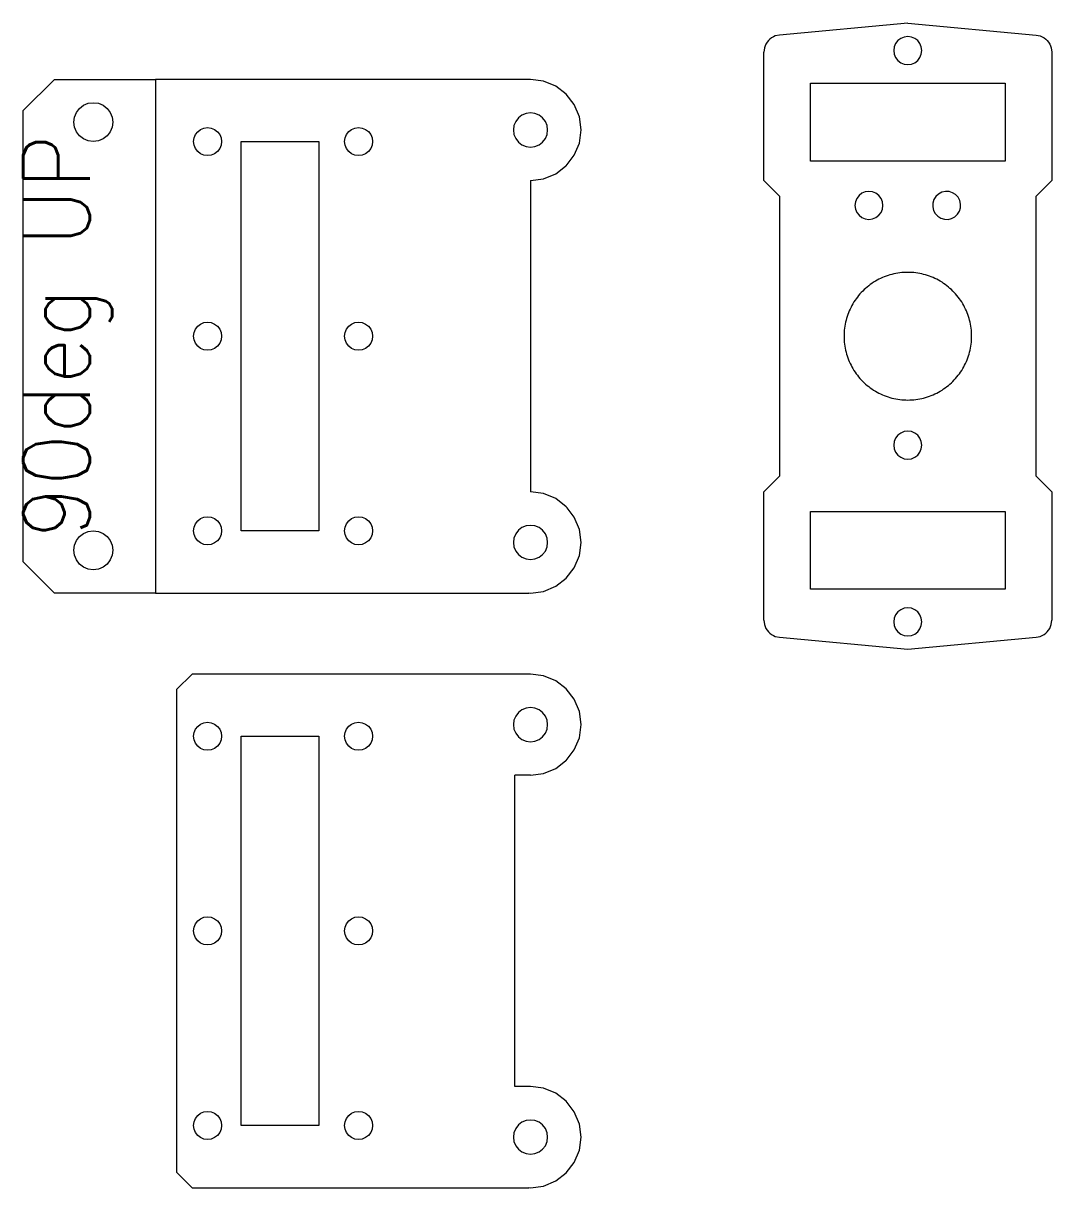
# Model space of a CAD drawing. Extents: x -503 to 536, y -315 to 202.
# Drawn here: x 4.5 to 136.7, y 52.8 to 202.4 of the extents above; entities that cross this region are included whole.
import ezdxf

# ---------------------------------------------------------------- set-up
doc = ezdxf.new("R2010")
doc.units = 0
doc.layers.get('0').update_dxf_attribs({"linetype": 'CONTINUOUS', "lineweight": 25, "true_color": 0xffffff})
doc.layers.add('Layer0', color=7, linetype='BYLAYER', lineweight=5)
doc.styles.add('textstyle15', font='')
doc.styles.get('textstyle15').set_extended_font_data('Standard')

msp = doc.modelspace()

# ---------------------------------------------------------------- linework, layer by layer
at = {"layer": 'Layer0'}
for p, q in [((118.2, 202.37), (101.7, 200.86)), ((118.2, 202.37), (134.7, 200.86)), ((100.69, 200.5), (100.47, 200.34)), ((100.92, 200.64), (100.69, 200.5)), ((101.17, 200.74), (100.92, 200.64)), ((101.7, 200.86), (101.17, 200.74)), ((117.74, 200.61), (117.3, 200.43)), ((118.2, 200.67), (117.74, 200.61)), ((118.67, 200.61), (118.2, 200.67)), ((119.1, 200.43), (118.67, 200.61)), ((134.7, 200.86), (135.23, 200.74)), ((135.23, 200.74), (135.48, 200.64)), ((135.48, 200.64), (135.71, 200.5)), ((135.71, 200.5), (135.93, 200.34)), ((99.77, 199.21), (99.7, 198.67)), ((99.85, 199.47), (99.77, 199.21)), ((99.97, 199.71), (99.85, 199.47)), ((100.11, 199.94), (99.97, 199.71)), ((100.28, 200.15), (100.11, 199.94)), ((100.47, 200.34), (100.28, 200.15)), ((116.46, 199.34), (116.4, 198.87)), ((116.64, 199.77), (116.46, 199.34)), ((116.93, 200.15), (116.64, 199.77)), ((117.3, 200.43), (116.93, 200.15)), ((119.47, 200.15), (119.1, 200.43)), ((119.76, 199.77), (119.47, 200.15)), ((119.94, 199.34), (119.76, 199.77)), ((120, 198.87), (119.94, 199.34)), ((135.93, 200.34), (136.12, 200.15)), ((136.12, 200.15), (136.29, 199.94)), ((136.29, 199.94), (136.44, 199.71)), ((136.44, 199.71), (136.55, 199.47)), ((136.55, 199.47), (136.63, 199.21)), ((136.63, 199.21), (136.7, 198.67)), ((99.7, 182.17), (99.7, 198.67)), ((116.4, 198.87), (116.46, 198.41)), ((116.46, 198.41), (116.64, 197.97)), ((116.64, 197.97), (116.93, 197.6)), ((116.93, 197.6), (117.3, 197.31)), ((119.1, 197.31), (119.47, 197.6)), ((119.47, 197.6), (119.76, 197.97)), ((119.76, 197.97), (119.94, 198.41)), ((119.94, 198.41), (120, 198.87)), ((136.7, 198.67), (136.7, 182.17)), ((117.3, 197.31), (117.74, 197.13)), ((117.74, 197.13), (118.2, 197.07)), ((118.2, 197.07), (118.67, 197.13)), ((118.67, 197.13), (119.1, 197.31)), ((8.5, 195.17), (4.5, 191.17)), ((8.5, 195.17), (21.5, 195.17)), ((69.5, 195.17), (21.5, 195.17)), ((69.5, 195.15), (69.5, 195.17)), ((69.7, 195.17), (69.5, 195.15)), ((71.38, 194.95), (69.7, 195.17)), ((72.95, 194.3), (71.38, 194.95)), ((105.7, 184.67), (105.7, 194.67)), ((105.7, 194.67), (130.7, 194.67)), ((130.7, 194.67), (130.7, 184.67)), ((74.3, 193.27), (72.95, 194.3)), ((75.33, 191.92), (74.3, 193.27)), ((11.73, 191.44), (12.25, 191.84)), ((12.25, 191.84), (12.85, 192.09)), ((12.85, 192.09), (13.5, 192.17)), ((13.5, 192.17), (14.15, 192.09)), ((14.15, 192.09), (14.75, 191.84)), ((14.75, 191.84), (15.27, 191.44)), ((75.98, 190.35), (75.33, 191.92)), ((4.5, 133.17), (4.5, 191.17)), ((11, 189.67), (11.09, 190.32)), ((11.09, 190.32), (11.33, 190.92)), ((11.33, 190.92), (11.73, 191.44)), ((15.27, 191.44), (15.67, 190.92)), ((15.67, 190.92), (15.91, 190.32)), ((15.91, 190.32), (16, 189.67)), ((68.15, 190.23), (67.8, 189.77)), ((68.6, 190.58), (68.15, 190.23)), ((69.13, 190.8), (68.6, 190.58)), ((69.7, 190.87), (69.13, 190.8)), ((70.27, 190.8), (69.7, 190.87)), ((70.8, 190.58), (70.27, 190.8)), ((71.26, 190.23), (70.8, 190.58)), ((71.61, 189.77), (71.26, 190.23)), ((76.2, 188.67), (75.98, 190.35)), ((11.09, 189.02), (11, 189.67)), ((11.33, 188.42), (11.09, 189.02)), ((15.91, 189.02), (15.67, 188.42)), ((16, 189.67), (15.91, 189.02)), ((26.93, 188.44), (27.3, 188.73)), ((27.3, 188.73), (27.73, 188.91)), ((27.73, 188.91), (28.2, 188.97)), ((28.2, 188.97), (28.67, 188.91)), ((28.67, 188.91), (29.1, 188.73)), ((29.1, 188.73), (29.47, 188.44)), ((46.33, 188.45), (46.7, 188.73)), ((46.7, 188.73), (47.13, 188.91)), ((47.13, 188.91), (47.6, 188.97)), ((47.6, 188.97), (48.07, 188.91)), ((48.07, 188.91), (48.5, 188.73)), ((48.5, 188.73), (48.87, 188.45)), ((67.58, 189.24), (67.5, 188.67)), ((67.5, 188.67), (67.58, 188.1)), ((67.8, 189.77), (67.58, 189.24)), ((71.83, 189.24), (71.61, 189.77)), ((71.9, 188.67), (71.83, 189.24)), ((71.83, 188.1), (71.9, 188.67)), ((75.98, 186.99), (76.2, 188.67)), ((11.73, 187.9), (11.33, 188.42)), ((12.25, 187.51), (11.73, 187.9)), ((12.85, 187.26), (12.25, 187.51)), ((13.5, 187.17), (12.85, 187.26)), ((14.15, 187.26), (13.5, 187.17)), ((14.75, 187.51), (14.15, 187.26)), ((15.27, 187.9), (14.75, 187.51)), ((15.67, 188.42), (15.27, 187.9)), ((26.4, 187.17), (26.46, 187.64)), ((26.46, 186.71), (26.4, 187.17)), ((26.46, 187.64), (26.64, 188.07)), ((26.64, 188.07), (26.93, 188.44)), ((29.47, 188.44), (29.76, 188.07)), ((29.76, 188.07), (29.94, 187.64)), ((29.94, 187.64), (30, 187.17)), ((30, 187.17), (29.94, 186.71)), ((32.5, 187.17), (42.5, 187.17)), ((32.5, 137.17), (32.5, 187.17)), ((42.5, 187.17), (42.5, 137.17)), ((45.8, 187.17), (45.86, 187.64)), ((45.86, 186.71), (45.8, 187.17)), ((45.86, 187.64), (46.04, 188.07)), ((46.04, 188.07), (46.33, 188.45)), ((48.87, 188.45), (49.16, 188.07)), ((49.16, 188.07), (49.34, 187.64)), ((49.34, 187.64), (49.4, 187.17)), ((49.4, 187.17), (49.34, 186.71)), ((67.58, 188.1), (67.8, 187.57)), ((67.8, 187.57), (68.15, 187.12)), ((68.15, 187.12), (68.6, 186.77)), ((70.8, 186.77), (71.26, 187.12)), ((71.26, 187.12), (71.61, 187.57)), ((71.61, 187.57), (71.83, 188.1)), ((26.64, 186.27), (26.46, 186.71)), ((26.93, 185.9), (26.64, 186.27)), ((27.3, 185.61), (26.93, 185.9)), ((27.73, 185.43), (27.3, 185.61)), ((29.1, 185.61), (28.67, 185.43)), ((29.47, 185.9), (29.1, 185.61)), ((29.76, 186.27), (29.47, 185.9)), ((29.94, 186.71), (29.76, 186.27)), ((46.04, 186.27), (45.86, 186.71)), ((46.33, 185.9), (46.04, 186.27)), ((46.7, 185.61), (46.33, 185.9)), ((47.13, 185.43), (46.7, 185.61)), ((48.5, 185.61), (48.07, 185.43)), ((48.87, 185.9), (48.5, 185.61)), ((49.16, 186.27), (48.87, 185.9)), ((49.34, 186.71), (49.16, 186.27)), ((68.6, 186.77), (69.13, 186.55)), ((69.13, 186.55), (69.7, 186.47)), ((69.7, 186.47), (70.27, 186.55)), ((70.27, 186.55), (70.8, 186.77)), ((75.33, 185.42), (75.98, 186.99)), ((28.2, 185.37), (27.73, 185.43)), ((28.67, 185.43), (28.2, 185.37)), ((47.6, 185.37), (47.13, 185.43)), ((48.07, 185.43), (47.6, 185.37)), ((72.95, 183.04), (74.22, 184.02)), ((74.22, 184.02), (74.3, 184.08)), ((74.3, 184.08), (75.33, 185.42)), ((130.7, 184.67), (105.7, 184.67)), ((71.38, 182.39), (72.95, 183.04)), ((69.7, 182.17), (71.38, 182.39)), ((69.7, 182.17), (69.7, 142.17)), ((99.7, 182.17), (101.7, 180.17)), ((136.7, 182.17), (134.7, 180.17)), ((101.7, 180.17), (101.7, 144.17)), ((111.64, 179.87), (111.46, 179.44)), ((111.93, 180.25), (111.64, 179.87)), ((112.3, 180.53), (111.93, 180.25)), ((112.74, 180.71), (112.3, 180.53)), ((113.2, 180.77), (112.74, 180.71)), ((113.67, 180.71), (113.2, 180.77)), ((114.1, 180.53), (113.67, 180.71)), ((114.47, 180.25), (114.1, 180.53)), ((114.76, 179.87), (114.47, 180.25)), ((114.94, 179.44), (114.76, 179.87)), ((121.56, 179.72), (121.43, 179.27)), ((121.81, 180.12), (121.56, 179.72)), ((122.15, 180.44), (121.81, 180.12)), ((122.57, 180.66), (122.15, 180.44)), ((123.03, 180.76), (122.57, 180.66)), ((123.5, 180.75), (123.03, 180.76)), ((123.95, 180.61), (123.5, 180.75)), ((124.34, 180.36), (123.95, 180.61)), ((124.67, 180.02), (124.34, 180.36)), ((124.89, 179.61), (124.67, 180.02)), ((124.99, 179.15), (124.89, 179.61)), ((134.7, 144.17), (134.7, 180.17)), ((111.46, 179.44), (111.4, 178.97)), ((111.4, 178.97), (111.46, 178.51)), ((111.46, 178.51), (111.64, 178.07)), ((111.64, 178.07), (111.93, 177.7)), ((114.47, 177.7), (114.76, 178.07)), ((114.76, 178.07), (114.94, 178.51)), ((115, 178.97), (114.94, 179.44)), ((114.94, 178.51), (115, 178.97)), ((121.43, 179.27), (121.41, 178.8)), ((121.41, 178.8), (121.52, 178.34)), ((121.52, 178.34), (121.74, 177.93)), ((124.59, 177.83), (124.84, 178.23)), ((124.84, 178.23), (124.98, 178.68)), ((124.98, 178.68), (124.99, 179.15)), ((111.93, 177.7), (112.3, 177.41)), ((112.3, 177.41), (112.74, 177.23)), ((112.74, 177.23), (113.2, 177.17)), ((113.2, 177.17), (113.67, 177.23)), ((113.67, 177.23), (114.1, 177.41)), ((114.1, 177.41), (114.47, 177.7)), ((121.74, 177.93), (122.06, 177.58)), ((122.06, 177.58), (122.46, 177.33)), ((122.46, 177.33), (122.91, 177.2)), ((122.91, 177.2), (123.38, 177.18)), ((123.38, 177.18), (123.83, 177.29)), ((123.83, 177.29), (124.25, 177.51)), ((124.25, 177.51), (124.59, 177.83)), ((113.81, 169.1), (113.59, 168.95)), ((114.03, 169.23), (113.81, 169.1)), ((114.25, 169.36), (114.03, 169.23)), ((114.48, 169.48), (114.25, 169.36)), ((114.71, 169.59), (114.48, 169.48)), ((114.95, 169.7), (114.71, 169.59)), ((115.18, 169.8), (114.95, 169.7)), ((115.42, 169.89), (115.18, 169.8)), ((115.67, 169.97), (115.42, 169.89)), ((115.91, 170.05), (115.67, 169.97)), ((116.16, 170.11), (115.91, 170.05)), ((116.41, 170.17), (116.16, 170.11)), ((116.67, 170.23), (116.41, 170.17)), ((116.92, 170.27), (116.67, 170.23)), ((117.17, 170.31), (116.92, 170.27)), ((117.43, 170.34), (117.17, 170.31)), ((117.69, 170.36), (117.43, 170.34)), ((117.94, 170.37), (117.69, 170.36)), ((118.2, 170.37), (117.94, 170.37)), ((118.46, 170.37), (118.2, 170.37)), ((118.72, 170.36), (118.46, 170.37)), ((118.97, 170.34), (118.72, 170.36)), ((119.23, 170.31), (118.97, 170.34)), ((119.48, 170.27), (119.23, 170.31)), ((119.74, 170.23), (119.48, 170.27)), ((119.99, 170.17), (119.74, 170.23)), ((120.24, 170.11), (119.99, 170.17)), ((120.49, 170.05), (120.24, 170.11)), ((120.74, 169.97), (120.49, 170.05)), ((120.98, 169.89), (120.74, 169.97)), ((121.22, 169.8), (120.98, 169.89)), ((121.46, 169.7), (121.22, 169.8)), ((121.69, 169.59), (121.46, 169.7)), ((121.92, 169.48), (121.69, 169.59)), ((122.15, 169.36), (121.92, 169.48)), ((122.38, 169.23), (122.15, 169.36)), ((122.6, 169.1), (122.38, 169.23)), ((122.81, 168.95), (122.6, 169.1)), ((112.05, 167.6), (111.88, 167.4)), ((112.22, 167.79), (112.05, 167.6)), ((112.4, 167.97), (112.22, 167.79)), ((112.59, 168.15), (112.4, 167.97)), ((112.78, 168.32), (112.59, 168.15)), ((112.97, 168.49), (112.78, 168.32)), ((113.18, 168.65), (112.97, 168.49)), ((113.38, 168.81), (113.18, 168.65)), ((113.59, 168.95), (113.38, 168.81)), ((123.02, 168.81), (122.81, 168.95)), ((123.23, 168.65), (123.02, 168.81)), ((123.43, 168.49), (123.23, 168.65)), ((123.62, 168.32), (123.43, 168.49)), ((123.82, 168.15), (123.62, 168.32)), ((124, 167.97), (123.82, 168.15)), ((124.18, 167.79), (124, 167.97)), ((124.35, 167.6), (124.18, 167.79)), ((124.52, 167.4), (124.35, 167.6)), ((111.02, 166.12), (110.9, 165.9)), ((111.14, 166.35), (111.02, 166.12)), ((111.28, 166.57), (111.14, 166.35)), ((111.42, 166.78), (111.28, 166.57)), ((111.57, 166.99), (111.42, 166.78)), ((111.72, 167.2), (111.57, 166.99)), ((111.88, 167.4), (111.72, 167.2)), ((124.68, 167.2), (124.52, 167.4)), ((124.84, 166.99), (124.68, 167.2)), ((124.98, 166.78), (124.84, 166.99)), ((125.13, 166.57), (124.98, 166.78)), ((125.26, 166.35), (125.13, 166.57)), ((125.39, 166.12), (125.26, 166.35)), ((125.51, 165.9), (125.39, 166.12)), ((110.4, 164.71), (110.33, 164.46)), ((110.49, 164.95), (110.4, 164.71)), ((110.58, 165.19), (110.49, 164.95)), ((110.68, 165.43), (110.58, 165.19)), ((110.78, 165.66), (110.68, 165.43)), ((110.9, 165.9), (110.78, 165.66)), ((125.62, 165.66), (125.51, 165.9)), ((125.73, 165.43), (125.62, 165.66)), ((125.83, 165.19), (125.73, 165.43)), ((125.92, 164.95), (125.83, 165.19)), ((126, 164.71), (125.92, 164.95)), ((126.08, 164.46), (126, 164.71)), ((26.46, 162.64), (26.64, 163.07)), ((26.64, 163.07), (26.93, 163.45)), ((26.93, 163.45), (27.3, 163.73)), ((27.3, 163.73), (27.73, 163.91)), ((27.73, 163.91), (28.2, 163.97)), ((28.2, 163.97), (28.67, 163.91)), ((28.67, 163.91), (29.1, 163.73)), ((29.1, 163.73), (29.47, 163.45)), ((29.47, 163.45), (29.76, 163.07)), ((29.76, 163.07), (29.94, 162.64)), ((45.86, 162.64), (46.04, 163.07)), ((46.04, 163.07), (46.33, 163.45)), ((46.33, 163.45), (46.7, 163.73)), ((46.7, 163.73), (47.13, 163.91)), ((47.13, 163.91), (47.6, 163.97)), ((47.6, 163.97), (48.07, 163.91)), ((48.07, 163.91), (48.5, 163.73)), ((48.5, 163.73), (48.87, 163.45)), ((48.87, 163.45), (49.16, 163.07)), ((49.16, 163.07), (49.34, 162.64)), ((110.07, 163.2), (110.04, 162.94)), ((110.1, 163.46), (110.07, 163.2)), ((110.15, 163.71), (110.1, 163.46)), ((110.2, 163.96), (110.15, 163.71)), ((110.26, 164.21), (110.2, 163.96)), ((110.33, 164.46), (110.26, 164.21)), ((126.14, 164.21), (126.08, 164.46)), ((126.2, 163.96), (126.14, 164.21)), ((126.26, 163.71), (126.2, 163.96)), ((126.3, 163.46), (126.26, 163.71)), ((126.34, 163.2), (126.3, 163.46)), ((126.37, 162.94), (126.34, 163.2)), ((26.4, 162.17), (26.46, 162.64)), ((26.46, 161.71), (26.4, 162.17)), ((26.64, 161.27), (26.46, 161.71)), ((29.94, 161.71), (29.76, 161.27)), ((29.94, 162.64), (30, 162.17)), ((30, 162.17), (29.94, 161.71)), ((45.8, 162.17), (45.86, 162.64)), ((45.86, 161.71), (45.8, 162.17)), ((46.04, 161.27), (45.86, 161.71)), ((49.34, 161.71), (49.16, 161.27)), ((49.34, 162.64), (49.4, 162.17)), ((49.4, 162.17), (49.34, 161.71)), ((110.01, 162.43), (110, 162.17)), ((110, 162.17), (110.01, 161.91)), ((110.02, 162.69), (110.01, 162.43)), ((110.01, 161.91), (110.02, 161.66)), ((110.04, 162.94), (110.02, 162.69)), ((110.02, 161.66), (110.04, 161.4)), ((126.39, 162.69), (126.37, 162.94)), ((126.37, 161.4), (126.39, 161.66)), ((126.4, 162.43), (126.39, 162.69)), ((126.39, 161.66), (126.4, 161.91)), ((126.4, 162.17), (126.4, 162.43)), ((126.4, 161.91), (126.4, 162.17)), ((26.93, 160.9), (26.64, 161.27)), ((27.3, 160.61), (26.93, 160.9)), ((27.73, 160.43), (27.3, 160.61)), ((28.2, 160.37), (27.73, 160.43)), ((28.67, 160.43), (28.2, 160.37)), ((29.1, 160.61), (28.67, 160.43)), ((29.47, 160.9), (29.1, 160.61)), ((29.76, 161.27), (29.47, 160.9)), ((46.33, 160.9), (46.04, 161.27)), ((46.7, 160.61), (46.33, 160.9)), ((47.13, 160.43), (46.7, 160.61)), ((47.6, 160.37), (47.13, 160.43)), ((48.07, 160.43), (47.6, 160.37)), ((48.5, 160.61), (48.07, 160.43)), ((48.87, 160.9), (48.5, 160.61)), ((49.16, 161.27), (48.87, 160.9)), ((110.04, 161.4), (110.07, 161.14)), ((110.07, 161.14), (110.1, 160.89)), ((110.1, 160.89), (110.15, 160.64)), ((110.15, 160.64), (110.2, 160.38)), ((110.2, 160.38), (110.26, 160.13)), ((110.26, 160.13), (110.33, 159.88)), ((126.08, 159.88), (126.14, 160.13)), ((126.14, 160.13), (126.2, 160.38)), ((126.2, 160.38), (126.26, 160.64)), ((126.26, 160.64), (126.3, 160.89)), ((126.3, 160.89), (126.34, 161.14)), ((126.34, 161.14), (126.37, 161.4)), ((110.33, 159.88), (110.4, 159.64)), ((110.4, 159.64), (110.49, 159.39)), ((110.49, 159.39), (110.58, 159.15)), ((110.58, 159.15), (110.68, 158.92)), ((110.68, 158.92), (110.78, 158.68)), ((110.78, 158.68), (110.9, 158.45)), ((125.51, 158.45), (125.62, 158.68)), ((125.62, 158.68), (125.73, 158.92)), ((125.73, 158.92), (125.83, 159.15)), ((125.83, 159.15), (125.92, 159.39)), ((125.92, 159.39), (126, 159.64)), ((126, 159.64), (126.08, 159.88)), ((110.9, 158.45), (111.02, 158.22)), ((111.02, 158.22), (111.14, 158)), ((111.14, 158), (111.28, 157.78)), ((111.28, 157.78), (111.42, 157.56)), ((111.42, 157.56), (111.57, 157.35)), ((111.57, 157.35), (111.72, 157.15)), ((111.72, 157.15), (111.88, 156.95)), ((124.52, 156.95), (124.68, 157.15)), ((124.68, 157.15), (124.84, 157.35)), ((124.84, 157.35), (124.98, 157.56)), ((124.98, 157.56), (125.13, 157.78)), ((125.13, 157.78), (125.26, 158)), ((125.26, 158), (125.39, 158.22)), ((125.39, 158.22), (125.51, 158.45)), ((111.88, 156.95), (112.05, 156.75)), ((112.05, 156.75), (112.22, 156.56)), ((112.22, 156.56), (112.4, 156.37)), ((112.4, 156.37), (112.59, 156.19)), ((112.59, 156.19), (112.78, 156.02)), ((112.78, 156.02), (112.97, 155.85)), ((112.97, 155.85), (113.18, 155.69)), ((113.18, 155.69), (113.38, 155.54)), ((123.02, 155.54), (123.23, 155.69)), ((123.23, 155.69), (123.43, 155.85)), ((123.43, 155.85), (123.62, 156.02)), ((123.62, 156.02), (123.82, 156.19)), ((123.82, 156.19), (124, 156.37)), ((124, 156.37), (124.18, 156.56)), ((124.18, 156.56), (124.35, 156.75)), ((124.35, 156.75), (124.52, 156.95)), ((113.38, 155.54), (113.59, 155.39)), ((113.59, 155.39), (113.81, 155.25)), ((113.81, 155.25), (114.03, 155.11)), ((114.03, 155.11), (114.25, 154.99)), ((114.25, 154.99), (114.48, 154.87)), ((114.48, 154.87), (114.71, 154.75)), ((114.71, 154.75), (114.95, 154.65)), ((114.95, 154.65), (115.18, 154.55)), ((115.18, 154.55), (115.42, 154.46)), ((115.42, 154.46), (115.67, 154.37)), ((115.67, 154.37), (115.91, 154.3)), ((115.91, 154.3), (116.16, 154.23)), ((116.16, 154.23), (116.41, 154.17)), ((116.41, 154.17), (116.67, 154.12)), ((116.67, 154.12), (116.92, 154.07)), ((119.48, 154.07), (119.74, 154.12)), ((119.74, 154.12), (119.99, 154.17)), ((119.99, 154.17), (120.24, 154.23)), ((120.24, 154.23), (120.49, 154.3)), ((120.49, 154.3), (120.74, 154.37)), ((120.74, 154.37), (120.98, 154.46)), ((120.98, 154.46), (121.22, 154.55)), ((121.22, 154.55), (121.46, 154.65)), ((121.46, 154.65), (121.69, 154.75)), ((121.69, 154.75), (121.92, 154.87)), ((121.92, 154.87), (122.15, 154.99)), ((122.15, 154.99), (122.38, 155.11)), ((122.38, 155.11), (122.6, 155.25)), ((122.6, 155.25), (122.81, 155.39)), ((122.81, 155.39), (123.02, 155.54)), ((116.92, 154.07), (117.17, 154.04)), ((117.17, 154.04), (117.43, 154.01)), ((117.43, 154.01), (117.69, 153.99)), ((117.69, 153.99), (117.94, 153.98)), ((117.94, 153.98), (118.2, 153.97)), ((118.2, 153.97), (118.46, 153.98)), ((118.46, 153.98), (118.72, 153.99)), ((118.72, 153.99), (118.97, 154.01)), ((118.97, 154.01), (119.23, 154.04)), ((119.23, 154.04), (119.48, 154.07)), ((117.3, 149.73), (116.93, 149.45)), ((117.74, 149.91), (117.3, 149.73)), ((118.2, 149.97), (117.74, 149.91)), ((118.67, 149.91), (118.2, 149.97)), ((119.1, 149.73), (118.67, 149.91)), ((119.47, 149.45), (119.1, 149.73)), ((116.46, 148.64), (116.4, 148.17)), ((116.4, 148.17), (116.46, 147.71)), ((116.64, 149.07), (116.46, 148.64)), ((116.93, 149.45), (116.64, 149.07)), ((119.76, 149.07), (119.47, 149.45)), ((119.94, 148.64), (119.76, 149.07)), ((120, 148.17), (119.94, 148.64)), ((119.94, 147.71), (120, 148.17)), ((116.46, 147.71), (116.64, 147.27)), ((116.64, 147.27), (116.93, 146.9)), ((116.93, 146.9), (117.3, 146.61)), ((117.3, 146.61), (117.74, 146.43)), ((118.67, 146.43), (119.1, 146.61)), ((119.1, 146.61), (119.47, 146.9)), ((119.47, 146.9), (119.76, 147.27)), ((119.76, 147.27), (119.94, 147.71)), ((117.74, 146.43), (118.2, 146.37)), ((118.2, 146.37), (118.67, 146.43)), ((99.7, 142.17), (101.7, 144.17)), ((136.7, 142.17), (134.7, 144.17)), ((71.38, 141.95), (69.7, 142.17)), ((99.7, 125.67), (99.7, 142.17)), ((136.7, 142.17), (136.7, 125.67)), ((72.95, 141.3), (71.38, 141.95)), ((74.3, 140.27), (72.95, 141.3)), ((74.41, 140.12), (74.3, 140.27)), ((75.33, 138.92), (74.41, 140.12)), ((105.7, 129.67), (105.7, 139.67)), ((105.7, 139.67), (130.7, 139.67)), ((130.7, 139.67), (130.7, 129.67)), ((26.4, 137.17), (26.46, 137.64)), ((26.46, 137.64), (26.64, 138.07)), ((26.64, 138.07), (26.93, 138.45)), ((26.93, 138.45), (27.3, 138.73)), ((27.3, 138.73), (27.73, 138.91)), ((27.73, 138.91), (28.2, 138.97)), ((28.2, 138.97), (28.67, 138.91)), ((28.67, 138.91), (29.1, 138.73)), ((29.1, 138.73), (29.47, 138.45)), ((29.47, 138.45), (29.76, 138.07)), ((29.76, 138.07), (29.94, 137.64)), ((29.94, 137.64), (30, 137.17)), ((45.8, 137.17), (45.86, 137.64)), ((45.86, 137.64), (46.04, 138.07)), ((46.04, 138.07), (46.33, 138.45)), ((46.33, 138.45), (46.7, 138.73)), ((46.7, 138.73), (47.13, 138.91)), ((47.13, 138.91), (47.6, 138.97)), ((47.6, 138.97), (48.07, 138.91)), ((48.07, 138.91), (48.5, 138.73)), ((48.5, 138.73), (48.87, 138.45)), ((48.87, 138.45), (49.16, 138.07)), ((49.16, 138.07), (49.34, 137.64)), ((49.34, 137.64), (49.4, 137.17)), ((69.13, 137.8), (68.6, 137.58)), ((69.7, 137.87), (69.13, 137.8)), ((70.27, 137.8), (69.7, 137.87)), ((70.8, 137.58), (70.27, 137.8)), ((75.98, 137.35), (75.33, 138.92)), ((11.33, 135.92), (11.73, 136.44)), ((11.73, 136.44), (12.25, 136.84)), ((12.25, 136.84), (12.85, 137.09)), ((12.85, 137.09), (13.5, 137.17)), ((13.5, 137.17), (14.15, 137.09)), ((14.15, 137.09), (14.75, 136.84)), ((14.75, 136.84), (15.27, 136.44)), ((15.27, 136.44), (15.67, 135.92)), ((26.46, 136.71), (26.4, 137.17)), ((26.64, 136.27), (26.46, 136.71)), ((26.93, 135.9), (26.64, 136.27)), ((29.76, 136.27), (29.47, 135.9)), ((29.94, 136.71), (29.76, 136.27)), ((30, 137.17), (29.94, 136.71)), ((42.5, 137.17), (32.5, 137.17)), ((45.86, 136.71), (45.8, 137.17)), ((46.04, 136.27), (45.86, 136.71)), ((46.33, 135.9), (46.04, 136.27)), ((49.16, 136.27), (48.87, 135.9)), ((49.34, 136.71), (49.16, 136.27)), ((49.4, 137.17), (49.34, 136.71)), ((67.58, 136.24), (67.5, 135.67)), ((67.8, 136.77), (67.58, 136.24)), ((68.15, 137.23), (67.8, 136.77)), ((68.6, 137.58), (68.15, 137.23)), ((71.26, 137.23), (70.8, 137.58)), ((71.61, 136.77), (71.26, 137.23)), ((71.83, 136.24), (71.61, 136.77)), ((71.9, 135.67), (71.83, 136.24)), ((76.2, 135.67), (75.98, 137.35)), ((11, 134.67), (11.09, 135.32)), ((11.09, 134.03), (11, 134.67)), ((11.09, 135.32), (11.33, 135.92)), ((15.67, 135.92), (15.91, 135.32)), ((15.91, 135.32), (16, 134.67)), ((16, 134.67), (15.91, 134.03)), ((27.3, 135.61), (26.93, 135.9)), ((27.73, 135.43), (27.3, 135.61)), ((28.2, 135.37), (27.73, 135.43)), ((28.67, 135.43), (28.2, 135.37)), ((29.1, 135.61), (28.67, 135.43)), ((29.47, 135.9), (29.1, 135.61)), ((46.7, 135.61), (46.33, 135.9)), ((47.13, 135.43), (46.7, 135.61)), ((47.6, 135.37), (47.13, 135.43)), ((48.07, 135.43), (47.6, 135.37)), ((48.5, 135.61), (48.07, 135.43)), ((48.87, 135.9), (48.5, 135.61)), ((67.5, 135.67), (67.58, 135.1)), ((67.58, 135.1), (67.8, 134.57)), ((71.61, 134.57), (71.83, 135.1)), ((71.83, 135.1), (71.9, 135.67)), ((75.98, 133.99), (76.2, 135.67)), ((8.5, 129.17), (4.5, 133.17)), ((11.33, 133.42), (11.09, 134.03)), ((11.73, 132.9), (11.33, 133.42)), ((15.67, 133.42), (15.27, 132.9)), ((15.91, 134.03), (15.67, 133.42)), ((67.8, 134.57), (68.15, 134.12)), ((68.15, 134.12), (68.6, 133.77)), ((68.6, 133.77), (69.13, 133.55)), ((69.13, 133.55), (69.7, 133.47)), ((69.7, 133.47), (70.27, 133.55)), ((70.27, 133.55), (70.8, 133.77)), ((70.8, 133.77), (71.26, 134.12)), ((71.26, 134.12), (71.61, 134.57)), ((75.33, 132.42), (75.98, 133.99)), ((12.25, 132.51), (11.73, 132.9)), ((12.85, 132.26), (12.25, 132.51)), ((13.5, 132.17), (12.85, 132.26)), ((14.15, 132.26), (13.5, 132.17)), ((14.75, 132.51), (14.15, 132.26)), ((15.27, 132.9), (14.75, 132.51)), ((74.3, 131.08), (75.33, 132.42)), ((72.95, 130.04), (74.3, 131.08)), ((21.5, 129.17), (8.5, 129.17)), ((21.5, 129.17), (69.5, 129.17)), ((69.5, 129.2), (69.7, 129.17)), ((69.5, 129.17), (69.5, 129.2)), ((69.7, 129.17), (71.38, 129.39)), ((71.38, 129.39), (72.95, 130.04)), ((130.7, 129.67), (105.7, 129.67)), ((117.74, 127.21), (117.3, 127.03)), ((118.2, 127.27), (117.74, 127.21)), ((118.67, 127.21), (118.2, 127.27)), ((119.1, 127.03), (118.67, 127.21)), ((99.7, 125.67), (99.77, 125.14)), ((116.46, 125.94), (116.4, 125.47)), ((116.64, 126.37), (116.46, 125.94)), ((116.93, 126.75), (116.64, 126.37)), ((117.3, 127.03), (116.93, 126.75)), ((119.47, 126.75), (119.1, 127.03)), ((119.76, 126.37), (119.47, 126.75)), ((119.94, 125.94), (119.76, 126.37)), ((120, 125.47), (119.94, 125.94)), ((136.63, 125.14), (136.7, 125.67)), ((99.77, 125.14), (99.85, 124.88)), ((99.85, 124.88), (99.97, 124.63)), ((99.97, 124.63), (100.11, 124.4)), ((100.11, 124.4), (100.28, 124.19)), ((100.28, 124.19), (100.47, 124.01)), ((116.4, 125.47), (116.46, 125.01)), ((116.46, 125.01), (116.64, 124.57)), ((116.64, 124.57), (116.93, 124.2)), ((116.93, 124.2), (117.3, 123.91)), ((119.1, 123.91), (119.47, 124.2)), ((119.47, 124.2), (119.76, 124.57)), ((119.76, 124.57), (119.94, 125.01)), ((119.94, 125.01), (120, 125.47)), ((135.93, 124.01), (136.12, 124.19)), ((136.12, 124.19), (136.29, 124.4)), ((136.29, 124.4), (136.44, 124.63)), ((136.44, 124.63), (136.55, 124.88)), ((136.55, 124.88), (136.63, 125.14)), ((100.47, 124.01), (100.69, 123.84)), ((100.69, 123.84), (100.92, 123.71)), ((100.92, 123.71), (101.17, 123.6)), ((101.17, 123.6), (101.7, 123.49)), ((101.7, 123.49), (118.2, 121.97)), ((117.3, 123.91), (117.74, 123.73)), ((117.74, 123.73), (118.2, 123.67)), ((118.2, 123.67), (118.67, 123.73)), ((118.2, 121.97), (134.7, 123.49)), ((118.67, 123.73), (119.1, 123.91)), ((134.7, 123.49), (135.23, 123.6)), ((135.23, 123.6), (135.48, 123.71)), ((135.48, 123.71), (135.71, 123.84)), ((135.71, 123.84), (135.93, 124.01)), ((24.2, 116.77), (26.2, 118.77)), ((69.5, 118.77), (26.2, 118.77)), ((69.5, 118.75), (69.5, 118.77)), ((69.7, 118.77), (69.5, 118.75)), ((71.38, 118.55), (69.7, 118.77)), ((72.95, 117.9), (71.38, 118.55)), ((24.2, 116.77), (24.2, 54.77)), ((74.3, 116.87), (72.95, 117.9)), ((75.33, 115.52), (74.3, 116.87)), ((75.98, 113.95), (75.33, 115.52)), ((68.15, 113.83), (67.8, 113.37)), ((68.6, 114.18), (68.15, 113.83)), ((69.13, 114.4), (68.6, 114.18)), ((69.7, 114.47), (69.13, 114.4)), ((70.27, 114.4), (69.7, 114.47)), ((70.8, 114.18), (70.27, 114.4)), ((71.26, 113.83), (70.8, 114.18)), ((71.61, 113.37), (71.26, 113.83)), ((76.2, 112.27), (75.98, 113.95)), ((26.93, 112.04), (27.3, 112.33)), ((27.3, 112.33), (27.73, 112.51)), ((27.73, 112.51), (28.2, 112.57)), ((28.2, 112.57), (28.67, 112.51)), ((28.67, 112.51), (29.1, 112.33)), ((29.1, 112.33), (29.47, 112.04)), ((46.33, 112.05), (46.7, 112.33)), ((46.7, 112.33), (47.13, 112.51)), ((47.13, 112.51), (47.6, 112.57)), ((47.6, 112.57), (48.07, 112.51)), ((48.07, 112.51), (48.5, 112.33)), ((48.5, 112.33), (48.87, 112.05)), ((67.58, 112.84), (67.5, 112.27)), ((67.5, 112.27), (67.58, 111.7)), ((67.8, 113.37), (67.58, 112.84)), ((71.83, 112.84), (71.61, 113.37)), ((71.9, 112.27), (71.83, 112.84)), ((71.83, 111.7), (71.9, 112.27)), ((75.98, 110.59), (76.2, 112.27)), ((26.4, 110.77), (26.46, 111.24)), ((26.46, 110.31), (26.4, 110.77)), ((26.46, 111.24), (26.64, 111.67)), ((26.64, 111.67), (26.93, 112.04)), ((29.47, 112.04), (29.76, 111.67)), ((29.76, 111.67), (29.94, 111.24)), ((29.94, 111.24), (30, 110.77)), ((30, 110.77), (29.94, 110.31)), ((32.5, 110.77), (42.5, 110.77)), ((32.5, 60.77), (32.5, 110.77)), ((42.5, 110.77), (42.5, 60.77)), ((45.8, 110.77), (45.86, 111.24)), ((45.86, 110.31), (45.8, 110.77)), ((45.86, 111.24), (46.04, 111.67)), ((46.04, 111.67), (46.33, 112.05)), ((48.87, 112.05), (49.16, 111.67)), ((49.16, 111.67), (49.34, 111.24)), ((49.34, 111.24), (49.4, 110.77)), ((49.4, 110.77), (49.34, 110.31)), ((67.58, 111.7), (67.8, 111.17)), ((67.8, 111.17), (68.15, 110.72)), ((68.15, 110.72), (68.6, 110.37)), ((70.8, 110.37), (71.26, 110.72)), ((71.26, 110.72), (71.61, 111.17)), ((71.61, 111.17), (71.83, 111.7)), ((26.64, 109.87), (26.46, 110.31)), ((26.93, 109.5), (26.64, 109.87)), ((27.3, 109.21), (26.93, 109.5)), ((27.73, 109.03), (27.3, 109.21)), ((29.1, 109.21), (28.67, 109.03)), ((29.47, 109.5), (29.1, 109.21)), ((29.76, 109.87), (29.47, 109.5)), ((29.94, 110.31), (29.76, 109.87)), ((46.04, 109.87), (45.86, 110.31)), ((46.33, 109.5), (46.04, 109.87)), ((46.7, 109.21), (46.33, 109.5)), ((47.13, 109.03), (46.7, 109.21)), ((48.5, 109.21), (48.07, 109.03)), ((48.87, 109.5), (48.5, 109.21)), ((49.16, 109.87), (48.87, 109.5)), ((49.34, 110.31), (49.16, 109.87)), ((68.6, 110.37), (69.13, 110.15)), ((69.13, 110.15), (69.7, 110.07)), ((69.7, 110.07), (70.27, 110.15)), ((70.27, 110.15), (70.8, 110.37)), ((75.33, 109.02), (75.98, 110.59)), ((28.2, 108.97), (27.73, 109.03)), ((28.67, 109.03), (28.2, 108.97)), ((47.6, 108.97), (47.13, 109.03)), ((48.07, 109.03), (47.6, 108.97)), ((74.3, 107.68), (75.33, 109.02)), ((71.38, 105.99), (72.95, 106.64)), ((72.95, 106.64), (74.22, 107.62)), ((74.22, 107.62), (74.3, 107.68)), ((69.7, 105.77), (67.7, 105.77)), ((67.7, 65.77), (67.7, 105.77)), ((69.7, 105.77), (71.38, 105.99)), ((26.64, 86.67), (26.93, 87.05)), ((26.93, 87.05), (27.3, 87.33)), ((27.3, 87.33), (27.73, 87.51)), ((27.73, 87.51), (28.2, 87.57)), ((28.2, 87.57), (28.67, 87.51)), ((28.67, 87.51), (29.1, 87.33)), ((29.1, 87.33), (29.47, 87.05)), ((29.47, 87.05), (29.76, 86.67)), ((46.04, 86.67), (46.33, 87.05)), ((46.33, 87.05), (46.7, 87.33)), ((46.7, 87.33), (47.13, 87.51)), ((47.13, 87.51), (47.6, 87.57)), ((47.6, 87.57), (48.07, 87.51)), ((48.07, 87.51), (48.5, 87.33)), ((48.5, 87.33), (48.87, 87.05)), ((48.87, 87.05), (49.16, 86.67)), ((26.4, 85.77), (26.46, 86.24)), ((26.46, 85.31), (26.4, 85.77)), ((26.46, 86.24), (26.64, 86.67)), ((26.64, 84.87), (26.46, 85.31)), ((29.76, 86.67), (29.94, 86.24)), ((29.94, 85.31), (29.76, 84.87)), ((29.94, 86.24), (30, 85.77)), ((30, 85.77), (29.94, 85.31)), ((45.8, 85.77), (45.86, 86.24)), ((45.86, 85.31), (45.8, 85.77)), ((45.86, 86.24), (46.04, 86.67)), ((46.04, 84.87), (45.86, 85.31)), ((49.16, 86.67), (49.34, 86.24)), ((49.34, 85.31), (49.16, 84.87)), ((49.34, 86.24), (49.4, 85.77)), ((49.4, 85.77), (49.34, 85.31)), ((26.93, 84.5), (26.64, 84.87)), ((27.3, 84.21), (26.93, 84.5)), ((27.73, 84.03), (27.3, 84.21)), ((28.2, 83.97), (27.73, 84.03)), ((28.67, 84.03), (28.2, 83.97)), ((29.1, 84.21), (28.67, 84.03)), ((29.47, 84.5), (29.1, 84.21)), ((29.76, 84.87), (29.47, 84.5)), ((46.33, 84.5), (46.04, 84.87)), ((46.7, 84.21), (46.33, 84.5)), ((47.13, 84.03), (46.7, 84.21)), ((47.6, 83.97), (47.13, 84.03)), ((48.07, 84.03), (47.6, 83.97)), ((48.5, 84.21), (48.07, 84.03)), ((48.87, 84.5), (48.5, 84.21)), ((49.16, 84.87), (48.87, 84.5)), ((69.7, 65.77), (67.7, 65.77)), ((71.38, 65.55), (69.7, 65.77)), ((72.95, 64.9), (71.38, 65.55)), ((74.3, 63.87), (72.95, 64.9)), ((74.41, 63.72), (74.3, 63.87)), ((75.33, 62.52), (74.41, 63.72)), ((26.46, 61.24), (26.64, 61.67)), ((26.64, 61.67), (26.93, 62.05)), ((26.93, 62.05), (27.3, 62.33)), ((27.3, 62.33), (27.73, 62.51)), ((27.73, 62.51), (28.2, 62.57)), ((28.2, 62.57), (28.67, 62.51)), ((28.67, 62.51), (29.1, 62.33)), ((29.1, 62.33), (29.47, 62.05)), ((29.47, 62.05), (29.76, 61.67)), ((29.76, 61.67), (29.94, 61.24)), ((45.86, 61.24), (46.04, 61.67)), ((46.04, 61.67), (46.33, 62.05)), ((46.33, 62.05), (46.7, 62.33)), ((46.7, 62.33), (47.13, 62.51)), ((47.13, 62.51), (47.6, 62.57)), ((47.6, 62.57), (48.07, 62.51)), ((48.07, 62.51), (48.5, 62.33)), ((48.5, 62.33), (48.87, 62.05)), ((48.87, 62.05), (49.16, 61.67)), ((49.16, 61.67), (49.34, 61.24)), ((69.13, 61.4), (68.6, 61.18)), ((69.7, 61.47), (69.13, 61.4)), ((70.27, 61.4), (69.7, 61.47)), ((70.8, 61.18), (70.27, 61.4)), ((75.98, 60.95), (75.33, 62.52)), ((26.4, 60.77), (26.46, 61.24)), ((26.46, 60.31), (26.4, 60.77)), ((26.64, 59.87), (26.46, 60.31)), ((26.93, 59.5), (26.64, 59.87)), ((29.76, 59.87), (29.47, 59.5)), ((29.94, 60.31), (29.76, 59.87)), ((29.94, 61.24), (30, 60.77)), ((30, 60.77), (29.94, 60.31)), ((42.5, 60.77), (32.5, 60.77)), ((45.8, 60.77), (45.86, 61.24)), ((45.86, 60.31), (45.8, 60.77)), ((46.04, 59.87), (45.86, 60.31)), ((46.33, 59.5), (46.04, 59.87)), ((49.16, 59.87), (48.87, 59.5)), ((49.34, 60.31), (49.16, 59.87)), ((49.34, 61.24), (49.4, 60.77)), ((49.4, 60.77), (49.34, 60.31)), ((67.58, 59.84), (67.5, 59.27)), ((67.8, 60.37), (67.58, 59.84)), ((68.15, 60.83), (67.8, 60.37)), ((68.6, 61.18), (68.15, 60.83)), ((71.26, 60.83), (70.8, 61.18)), ((71.61, 60.37), (71.26, 60.83)), ((71.83, 59.84), (71.61, 60.37)), ((71.9, 59.27), (71.83, 59.84)), ((76.2, 59.27), (75.98, 60.95)), ((27.3, 59.21), (26.93, 59.5)), ((27.73, 59.03), (27.3, 59.21)), ((28.2, 58.97), (27.73, 59.03)), ((28.67, 59.03), (28.2, 58.97)), ((29.1, 59.21), (28.67, 59.03)), ((29.47, 59.5), (29.1, 59.21)), ((46.7, 59.21), (46.33, 59.5)), ((47.13, 59.03), (46.7, 59.21)), ((47.6, 58.97), (47.13, 59.03)), ((48.07, 59.03), (47.6, 58.97)), ((48.5, 59.21), (48.07, 59.03)), ((48.87, 59.5), (48.5, 59.21)), ((67.5, 59.27), (67.58, 58.7)), ((67.58, 58.7), (67.8, 58.17)), ((71.61, 58.17), (71.83, 58.7)), ((71.83, 58.7), (71.9, 59.27)), ((75.98, 57.59), (76.2, 59.27)), ((67.8, 58.17), (68.15, 57.72)), ((68.15, 57.72), (68.6, 57.37)), ((68.6, 57.37), (69.13, 57.15)), ((69.13, 57.15), (69.7, 57.07)), ((69.7, 57.07), (70.27, 57.15)), ((70.27, 57.15), (70.8, 57.37)), ((70.8, 57.37), (71.26, 57.72)), ((71.26, 57.72), (71.61, 58.17)), ((75.33, 56.02), (75.98, 57.59)), ((74.3, 54.68), (75.33, 56.02)), ((26.2, 52.77), (24.2, 54.77)), ((72.95, 53.64), (74.3, 54.68)), ((26.2, 52.77), (69.5, 52.77)), ((69.5, 52.8), (69.7, 52.77)), ((69.5, 52.77), (69.5, 52.8)), ((69.7, 52.77), (71.38, 52.99)), ((71.38, 52.99), (72.95, 53.64))]:
    msp.add_line(p, q, dxfattribs=at)
at = {"layer": 'Layer0', "color": 2, "true_color": 0xffff00}
msp.add_line((21.5, 195.17), (21.5, 129.17), dxfattribs=at)

# ---------------------------------------------------------------- texts
at = {"insert": (4.5, 162.17), "char_height": 20, "attachment_point": 2, "rotation": 90, "style": 'textstyle15'}
msp.add_mtext('\\H8.57143;90deg UP\\P', dxfattribs=at)

doc.saveas('drawing.dxf')
